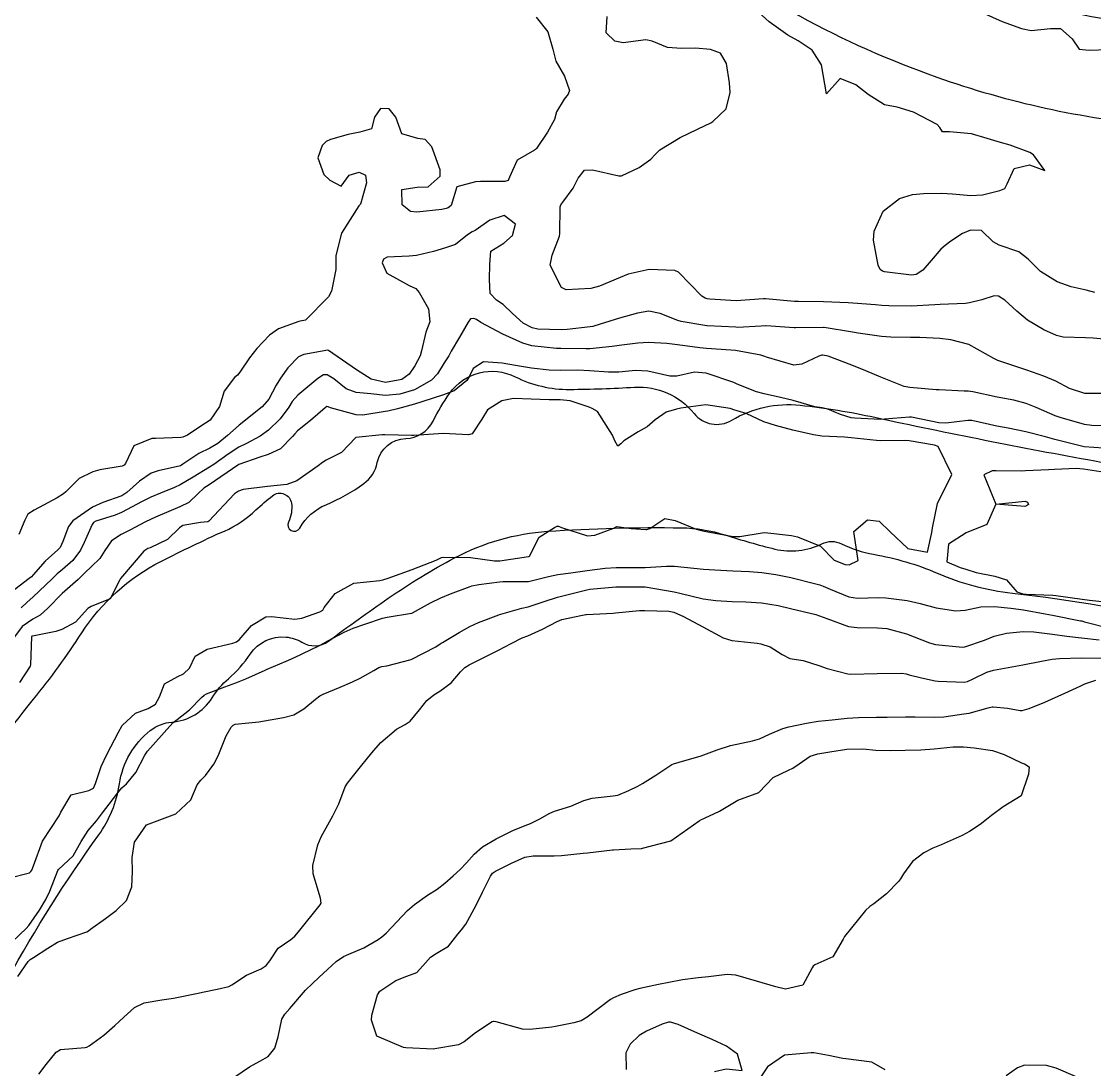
# Model space of a CAD drawing. Header units: metres. Extents: x 318500 to 325275, y 7408834 to 7428799.
# Drawn here: x 322383.8 to 322457.4, y 7418148.9 to 7418220.8 of the extents above; entities that cross this region are included whole.
import ezdxf

# ---------------------------------------------------------------- set-up
doc = ezdxf.new("R2010")
doc.units = ezdxf.units.M
doc.header["$MEASUREMENT"] = 0
for name, color, linetype in [('Curvas de Nivel 1m', 11, 'Continuous'), ('Curvas de Nivel 5m', 15, 'Continuous'), ('Hidrografia', 140, 'Continuous'), ('Vias Primárias', 230, 'Continuous')]:
    doc.layers.add(name, color=color, linetype=linetype)

msp = doc.modelspace()

# ---------------------------------------------------------------- linework, layer by layer
at = {"layer": 'Curvas de Nivel 1m', "flags": 128}
for points, elevation in [([(322457.465, 7418202.227), (322456.861, 7418202.39), (322455.84, 7418202.62), (322454.87, 7418202.963), (322453.726, 7418203.672), (322452.893, 7418204.527), (322452.245, 7418205.034), (322450.907, 7418205.485), (322450.477, 7418205.716), (322449.689, 7418206.5), (322448.918, 7418206.512), (322448.383, 7418206.278), (322447.571, 7418205.753), (322447.194, 7418205.469), (322446.902, 7418205.2), (322446.23, 7418204.429), (322445.661, 7418203.778), (322445.198, 7418203.463), (322444.874, 7418203.418), (322443.034, 7418203.652), (322442.878, 7418203.694), (322442.721, 7418203.812), (322442.579, 7418204.12), (322442.272, 7418205.826), (322442.306, 7418206.436), (322442.93, 7418207.82), (322444.051, 7418208.695), (322444.948, 7418208.971), (322445.693, 7418209.034), (322446.95, 7418209.061), (322447.691, 7418209.01), (322448.947, 7418208.893), (322449.744, 7418208.932), (322450.953, 7418209.239), (322451.29, 7418209.37), (322451.443, 7418209.703), (322451.916, 7418210.756), (322452.98, 7418210.992), (322454.029, 7418210.615), (322453.254, 7418211.677), (322452.992, 7418211.836), (322451.642, 7418212.346), (322450.998, 7418212.522), (322450.074, 7418212.798), (322449.004, 7418213.137), (322447.496, 7418213.264), (322447.005, 7418213.261), (322446.818, 7418213.572), (322446.636, 7418213.766), (322445.022, 7418214.616), (322443.884, 7418214.95), (322443.029, 7418215.11), (322441.907, 7418215.831), (322441.05, 7418216.489), (322439.989, 7418216.924), (322439.04, 7418215.87), (322438.702, 7418217.876), (322438.057, 7418218.862), (322437.086, 7418219.518), (322436.381, 7418219.907), (322435.103, 7418220.81), (322433.88, 7418221.939)], 726), ([(322449.12, 7418221.74), (322451.107, 7418220.834), (322452.434, 7418220.356), (322453.098, 7418220.228), (322454.414, 7418220.353), (322455.1, 7418220.357), (322455.915, 7418219.648), (322456.394, 7418218.951), (322457.082, 7418218.869), (322458.389, 7418218.916)], 726), ([(322458.468, 7418195.305), (322456.767, 7418195.294), (322455.728, 7418195.64), (322454.777, 7418196.144), (322453.962, 7418196.483), (322452.788, 7418196.907), (322451.005, 7418197.499), (322450.798, 7418197.569), (322450.527, 7418197.713), (322448.814, 7418198.674), (322447.575, 7418198.992), (322446.82, 7418199.073), (322445.455, 7418199.146), (322444.82, 7418199.149), (322443.46, 7418199.164), (322442.821, 7418199.206), (322441.206, 7418199.453), (322440.825, 7418199.517), (322438.875, 7418199.824), (322438.829, 7418199.826), (322436.91, 7418199.808), (322436.829, 7418199.81), (322435.222, 7418199.914), (322434.848, 7418199.938), (322434.83, 7418199.939), (322434.551, 7418199.924), (322432.933, 7418199.843), (322432.828, 7418199.846), (322430.848, 7418199.951), (322430.83, 7418199.953), (322430.682, 7418199.972), (322429.075, 7418200.239), (322428.833, 7418200.307), (322427.614, 7418200.794), (322426.839, 7418200.954), (322426.057, 7418200.819), (322424.834, 7418200.479), (322423.502, 7418200.07), (322422.995, 7418199.91), (322422.827, 7418199.88), (322421.232, 7418199.695), (322420.824, 7418199.682), (322419.226, 7418199.724), (322418.825, 7418199.801), (322418.214, 7418200.139), (322417.491, 7418200.804), (322416.842, 7418201.401), (322416.397, 7418201.719), (322415.952, 7418202.173), (322415.902, 7418203.137), (322415.941, 7418204.174), (322416.004, 7418205.062), (322416.902, 7418205.621), (322417.476, 7418206.152), (322417.691, 7418206.922), (322416.924, 7418207.52), (322415.939, 7418207.194), (322414.913, 7418206.501), (322414.714, 7418206.39), (322414.39, 7418206.195), (322413.565, 7418205.539), (322412.896, 7418205.291), (322412.059, 7418205.056), (322410.888, 7418204.779), (322410.399, 7418204.735), (322408.886, 7418204.661), (322408.621, 7418204.535), (322408.541, 7418204.273), (322408.869, 7418203.563), (322410.394, 7418202.71), (322410.854, 7418202.5), (322411.085, 7418202.236), (322411.722, 7418201.11), (322411.808, 7418200.225), (322411.536, 7418199.512), (322411.25, 7418198.233), (322411.15, 7418197.879), (322410.784, 7418197.196), (322410.397, 7418196.625), (322409.897, 7418196.253), (322408.768, 7418196.052), (322407.793, 7418196.28), (322406.78, 7418196.933), (322404.855, 7418198.264), (322404.799, 7418198.278), (322403.153, 7418197.987), (322402.792, 7418197.811), (322402.066, 7418197.072), (322401.561, 7418196.362), (322401.267, 7418195.863), (322400.756, 7418194.924), (322400.3, 7418194.377), (322398.727, 7418193.136), (322397.914, 7418192.412), (322397.261, 7418191.873), (322396.707, 7418191.559), (322395.947, 7418191.192), (322394.865, 7418190.448), (322394.761, 7418190.377), (322394.688, 7418190.346), (322393.152, 7418190.004), (322392.68, 7418189.824), (322391.885, 7418189.279), (322391.02, 7418188.505), (322390.658, 7418188.286), (322389.353, 7418187.823), (322388.65, 7418187.508), (322387.295, 7418186.55), (322387.016, 7418186.173), (322386.619, 7418185.134), (322386.44, 7418184.735), (322386.276, 7418184.565), (322385.394, 7418183.782), (322384.584, 7418182.846), (322384.466, 7418182.707), (322384.314, 7418182.593), (322383.325, 7418181.85)], 724), ([(322458.742, 7418193.062), (322457.249, 7418193.116), (322456.743, 7418193.18), (322455.074, 7418193.647), (322454.751, 7418193.768), (322453.434, 7418194.347), (322452.759, 7418194.614), (322451.909, 7418194.841), (322450.763, 7418195.052), (322449.084, 7418195.41), (322448.767, 7418195.453), (322448.493, 7418195.46), (322446.768, 7418195.547), (322446.569, 7418195.564), (322444.769, 7418195.722), (322444.378, 7418195.794), (322442.779, 7418196.425), (322441.746, 7418196.865), (322440.791, 7418197.255), (322439.154, 7418197.865), (322438.801, 7418197.937), (322438.731, 7418197.94), (322438.513, 7418197.873), (322437.352, 7418197.324), (322436.791, 7418197.257), (322434.919, 7418197.798), (322434.799, 7418197.846), (322434.53, 7418197.924), (322432.804, 7418198.246), (322432.472, 7418198.286), (322430.806, 7418198.392), (322430.35, 7418198.434), (322428.809, 7418198.632), (322428.088, 7418198.733), (322426.812, 7418198.802), (322426.091, 7418198.757), (322424.808, 7418198.594), (322424.337, 7418198.527), (322422.804, 7418198.375), (322422.525, 7418198.363), (322420.804, 7418198.393), (322420.517, 7418198.4), (322418.807, 7418198.584), (322418.184, 7418198.765), (322416.818, 7418199.377), (322415.318, 7418200.183), (322415.017, 7418200.372), (322414.833, 7418200.46), (322414.597, 7418200.428), (322414.446, 7418200.194), (322413.849, 7418199.165), (322413.28, 7418198.205), (322413.106, 7418197.896), (322412.788, 7418197.403), (322412.332, 7418196.661), (322411.936, 7418196.223), (322410.763, 7418195.557), (322409.752, 7418195.247), (322408.759, 7418195.175), (322407.771, 7418195.269), (322406.761, 7418195.376), (322406.073, 7418195.611), (322405.218, 7418196.313), (322404.774, 7418196.592), (322404.504, 7418196.594), (322404.113, 7418196.33), (322402.758, 7418195.196), (322402.361, 7418194.747), (322402.12, 7418194.356), (322401.543, 7418193.556), (322400.726, 7418192.779), (322400.154, 7418192.378), (322399.225, 7418191.88), (322398.708, 7418191.612), (322397.969, 7418191.143), (322396.988, 7418190.426), (322396.687, 7418190.237), (322395.557, 7418189.561), (322394.669, 7418189.029), (322394.277, 7418188.844), (322393.314, 7418188.47), (322392.657, 7418188.194), (322392.062, 7418187.896), (322390.646, 7418187.134), (322390.209, 7418186.95), (322388.885, 7418186.528), (322388.726, 7418186.441), (322388.637, 7418186.311), (322388.086, 7418185.07), (322387.826, 7418184.542), (322387.303, 7418183.846), (322386.59, 7418183.217), (322386.234, 7418182.917), (322385.893, 7418182.57), (322384.567, 7418181.326), (322384.173, 7418180.985), (322383.753, 7418180.598)], 723), ([(322458.719, 7418191.502), (322456.72, 7418191.63), (322454.727, 7418192.142), (322454.067, 7418192.323), (322452.735, 7418192.677), (322451.511, 7418192.926), (322450.74, 7418193.07), (322449.031, 7418193.442), (322448.746, 7418193.458), (322447.234, 7418193.261), (322446.743, 7418193.284), (322444.868, 7418193.668), (322444.748, 7418193.677), (322443.022, 7418193.531), (322442.746, 7418193.523), (322440.982, 7418193.601), (322440.747, 7418193.631), (322440.006, 7418193.851), (322439.125, 7418194.236), (322438.754, 7418194.312), (322438.238, 7418194.393), (322436.759, 7418194.811), (322435.891, 7418195.033), (322434.764, 7418195.27), (322434.247, 7418195.41), (322432.915, 7418195.948), (322432.771, 7418196.011), (322432.676, 7418196.046), (322430.781, 7418196.705), (322429.987, 7418196.777), (322428.777, 7418196.482), (322428.287, 7418196.498), (322426.782, 7418196.843), (322425.937, 7418196.884), (322424.781, 7418196.777), (322424.076, 7418196.765), (322422.782, 7418196.869), (322421.975, 7418196.899), (322420.782, 7418196.882), (322420.005, 7418196.895), (322418.784, 7418197.034), (322417.698, 7418197.234), (322416.788, 7418197.382), (322415.499, 7418197.47), (322414.782, 7418197.022), (322414.511, 7418196.455), (322414.347, 7418196.194), (322413.475, 7418195.491), (322412.76, 7418195.221), (322411.253, 7418194.731), (322410.753, 7418194.562), (322409.58, 7418194.258), (322408.92, 7418194.094), (322408.747, 7418194.058), (322407.211, 7418193.817), (322406.743, 7418193.837), (322405.001, 7418194.316), (322404.82, 7418194.388), (322404.751, 7418194.402), (322404.615, 7418194.322), (322403.629, 7418193.445), (322402.726, 7418192.732), (322402.535, 7418192.539), (322402.388, 7418192.353), (322401.558, 7418191.511), (322400.701, 7418191.125), (322400.14, 7418190.937), (322398.69, 7418190.419), (322396.669, 7418189.041), (322396.3, 7418188.799), (322395.898, 7418188.438), (322395.271, 7418187.827), (322394.651, 7418187.526), (322392.986, 7418186.817), (322392.642, 7418186.66), (322392.287, 7418186.485), (322391.22, 7418185.912), (322390.627, 7418185.63), (322389.957, 7418185.18), (322389.501, 7418184.521), (322389.156, 7418183.97), (322388.594, 7418183.435), (322388.132, 7418182.992), (322387.664, 7418182.544), (322386.57, 7418181.562), (322385.596, 7418180.574), (322385.051, 7418180.084), (322384.548, 7418179.807), (322383.829, 7418179.308), (322383.292, 7418178.602)], 722), ([(322382.886, 7418162.026), (322384.317, 7418162.394), (322384.42, 7418162.487), (322384.478, 7418162.588), (322384.604, 7418162.866), (322385.222, 7418164.577), (322386.367, 7418166.304), (322386.488, 7418166.558), (322387.193, 7418167.743), (322388.393, 7418168.042), (322388.71, 7418168.212), (322388.87, 7418168.525), (322389.239, 7418169.701), (322389.647, 7418170.518), (322390.446, 7418172.061), (322390.682, 7418172.507), (322391.601, 7418173.355), (322392.468, 7418173.669), (322392.967, 7418173.978), (322393.244, 7418174.469), (322393.588, 7418175.369), (322394.501, 7418175.869), (322394.9, 7418176.05), (322395.302, 7418176.442), (322395.697, 7418177.26), (322396.523, 7418177.751), (322398.283, 7418178.16), (322398.529, 7418178.259), (322398.724, 7418178.397), (322399.565, 7418179.365), (322400.554, 7418179.96), (322400.938, 7418179.982), (322402.552, 7418179.818), (322403.016, 7418179.88), (322404.25, 7418180.325), (322404.455, 7418180.429), (322404.564, 7418180.617), (322405.318, 7418181.57), (322406.59, 7418182.29), (322408.388, 7418182.476), (322408.592, 7418182.511), (322408.946, 7418182.617), (322410.6, 7418183.23), (322412.254, 7418183.863), (322412.608, 7418184.033), (322412.747, 7418184.07), (322414.609, 7418184.04), (322416.255, 7418183.814), (322416.607, 7418183.817), (322418.589, 7418184.11), (322418.61, 7418184.114), (322418.651, 7418184.13), (322419.306, 7418185.447), (322420.365, 7418186.113), (322420.563, 7418186.189), (322420.641, 7418186.194), (322420.853, 7418186.107), (322422.632, 7418185.533), (322423.133, 7418185.572), (322424.44, 7418186.053), (322424.563, 7418186.129), (322424.642, 7418186.176), (322425.64, 7418186.04), (322426.639, 7418185.956), (322426.706, 7418185.962), (322426.919, 7418186.026), (322427.94, 7418186.722), (322428.649, 7418186.573), (322430.106, 7418185.978), (322430.638, 7418185.85), (322430.783, 7418185.824), (322432.633, 7418185.487), (322433.097, 7418185.479), (322434.637, 7418185.74), (322434.802, 7418185.754), (322436.635, 7418185.55), (322437.047, 7418185.472), (322438.624, 7418184.822), (322439.575, 7418183.856), (322440.329, 7418183.566), (322440.607, 7418183.543), (322441.219, 7418183.831), (322440.955, 7418185.515), (322440.915, 7418185.836), (322441.851, 7418186.623), (322442.651, 7418186.549), (322443.42, 7418185.802), (322444.623, 7418184.671), (322445.98, 7418184.41), (322446.274, 7418185.765), (322446.33, 7418186.08), (322446.67, 7418187.76), (322447.654, 7418189.746), (322446.719, 7418191.671), (322446.459, 7418191.764), (322444.724, 7418192.062), (322444.442, 7418192.075), (322442.724, 7418192.053), (322442.472, 7418192.065), (322440.726, 7418192.27), (322440.27, 7418192.304), (322438.728, 7418192.377), (322438.145, 7418192.46), (322436.733, 7418192.789), (322435.55, 7418193.095), (322434.741, 7418193.346), (322433.538, 7418193.938), (322432.908, 7418194.104), (322432.752, 7418194.154), (322432.429, 7418194.277), (322430.756, 7418194.522), (322429.043, 7418194.286), (322428.752, 7418194.218), (322428.034, 7418194.011), (322427.275, 7418193.489), (322426.735, 7418193.02), (322426.102, 7418192.663), (322425.121, 7418192.046), (322424.922, 7418191.843), (322424.714, 7418191.681), (322424.512, 7418192.053), (322424.341, 7418192.44), (322423.32, 7418194.071), (322422.955, 7418194.28), (322422.753, 7418194.36), (322421.451, 7418194.794), (322420.758, 7418194.861), (322420.007, 7418194.868), (322418.758, 7418194.918), (322417.565, 7418194.955), (322416.756, 7418194.808), (322415.776, 7418194.175), (322415.379, 7418193.541), (322414.725, 7418192.532), (322414.457, 7418192.459), (322412.725, 7418192.554), (322412.41, 7418192.53), (322410.723, 7418192.424), (322410.543, 7418192.422), (322408.723, 7418192.461), (322408.54, 7418192.454), (322406.72, 7418192.29), (322405.745, 7418191.263), (322404.696, 7418190.72), (322404.45, 7418190.568), (322404.145, 7418190.328), (322402.68, 7418189.303), (322401.989, 7418189.044), (322400.676, 7418188.927), (322398.998, 7418188.72), (322398.672, 7418188.596), (322398.395, 7418188.404), (322396.641, 7418186.529), (322396.574, 7418186.498), (322396.077, 7418186.436), (322394.844, 7418186.241), (322394.634, 7418186.07), (322393.798, 7418185.286), (322392.613, 7418184.712), (322392.444, 7418184.651), (322392.187, 7418184.486), (322390.581, 7418182.599), (322390.544, 7418182.547), (322390.523, 7418182.511), (322389.869, 7418181.215), (322388.561, 7418180.676), (322388.333, 7418180.533), (322387.477, 7418179.615), (322386.538, 7418179.094), (322386.143, 7418178.959), (322384.531, 7418178.65), (322384.49, 7418178.632), (322384.47, 7418178.591), (322384.39, 7418176.703), (322384.368, 7418176.591), (322383.636, 7418175.451)], 721), ([(322458.471, 7418189.825), (322456.697, 7418190.113), (322456.184, 7418190.149), (322454.696, 7418190.08), (322454.286, 7418190.066), (322452.695, 7418189.984), (322452.413, 7418189.966), (322450.694, 7418189.994), (322450.405, 7418190.002), (322449.842, 7418189.718), (322450.67, 7418187.71), (322452.672, 7418187.913), (322452.833, 7418187.839), (322452.912, 7418187.676), (322452.767, 7418187.58), (322452.668, 7418187.551), (322450.67, 7418187.71), (322450.049, 7418186.316), (322448.64, 7418185.73), (322447.422, 7418184.954), (322447.301, 7418183.75), (322448.226, 7418183.356), (322448.605, 7418183.247), (322449.314, 7418183.012), (322450.601, 7418182.765), (322451.407, 7418182.507), (322452.119, 7418181.687), (322452.588, 7418181.536), (322452.746, 7418181.519), (322454.587, 7418181.457), (322454.792, 7418181.443), (322456.583, 7418181.183), (322457.097, 7418181.107), (322458.58, 7418180.948)], 721), ([(322383.161, 7418157.692), (322384.089, 7418158.583), (322384.272, 7418158.781), (322385.02, 7418159.836), (322385.447, 7418160.568), (322385.72, 7418161.147), (322386.277, 7418162.561), (322386.321, 7418162.62), (322387.321, 7418163.559), (322387.878, 7418164.537), (322388.358, 7418165.3), (322388.919, 7418165.97), (322389.346, 7418166.52), (322389.795, 7418167.099), (322390.391, 7418167.898), (322390.673, 7418168.228), (322390.976, 7418168.501), (322391.626, 7418169.277), (322392.254, 7418170.483), (322392.433, 7418170.757), (322393.958, 7418172.457), (322394.197, 7418172.711), (322394.457, 7418172.931), (322395.316, 7418173.593), (322396.139, 7418174.433), (322396.319, 7418174.595), (322396.484, 7418174.683), (322397.748, 7418175.155), (322398.496, 7418175.438), (322399.185, 7418175.704), (322400.509, 7418176.304), (322400.555, 7418176.324), (322400.647, 7418176.369), (322401.944, 7418176.927), (322402.518, 7418177.183), (322404.184, 7418177.983), (322404.528, 7418178.161), (322404.812, 7418178.316), (322405.923, 7418178.916), (322406.543, 7418179.187), (322407.356, 7418179.474), (322408.554, 7418179.87), (322408.875, 7418179.945), (322410.56, 7418180.212), (322410.579, 7418180.22), (322410.611, 7418180.239), (322411.868, 7418180.923), (322412.576, 7418181.272), (322413.241, 7418181.542), (322414.588, 7418182.054), (322414.689, 7418182.088), (322415.184, 7418182.181), (322416.592, 7418182.376), (322416.823, 7418182.388), (322418.593, 7418182.404), (322419.968, 7418182.744), (322420.598, 7418182.886), (322421.489, 7418182.987), (322422.601, 7418183.149), (322423.859, 7418183.318), (322424.603, 7418183.368), (322425.282, 7418183.364), (322426.603, 7418183.368), (322428.047, 7418183.451), (322428.604, 7418183.446), (322429.931, 7418183.308), (322430.603, 7418183.241), (322431.37, 7418183.195), (322432.602, 7418183.126), (322433.746, 7418183.077), (322434.601, 7418183.017), (322435.57, 7418182.876), (322436.598, 7418182.661), (322438.219, 7418182.248), (322438.593, 7418182.157), (322438.813, 7418182.087), (322439.283, 7418181.86), (322440.582, 7418181.333), (322441.161, 7418181.251), (322442.582, 7418181.298), (322443.112, 7418181.275), (322444.58, 7418181.095), (322445.474, 7418180.879), (322446.572, 7418180.587), (322447.931, 7418180.378), (322448.571, 7418180.439), (322449.634, 7418180.659), (322450.574, 7418180.671), (322451.695, 7418180.571), (322452.571, 7418180.445), (322454.045, 7418180.18), (322454.567, 7418180.092), (322456.489, 7418179.703), (322456.561, 7418179.685), (322456.758, 7418179.627), (322458.554, 7418179.175)], 722), ([(322383.526, 7418155.285), (322384.236, 7418156.3), (322384.377, 7418156.44), (322384.595, 7418156.576), (322385.587, 7418157.23), (322386.256, 7418157.637), (322386.929, 7418157.881), (322388.267, 7418158.353), (322388.379, 7418158.418), (322388.525, 7418158.527), (322389.534, 7418159.261), (322390.283, 7418159.821), (322390.988, 7418160.5), (322391.359, 7418161.439), (322391.393, 7418162.494), (322391.371, 7418163.458), (322391.531, 7418164.492), (322392.362, 7418165.699), (322394.37, 7418166.45), (322395.41, 7418167.414), (322395.841, 7418168.436), (322396.088, 7418168.75), (322396.41, 7418169.079), (322396.991, 7418169.852), (322397.281, 7418170.417), (322397.826, 7418171.791), (322398.167, 7418172.404), (322398.312, 7418172.543), (322398.453, 7418172.595), (322400.062, 7418172.77), (322400.457, 7418172.835), (322401.763, 7418173.054), (322402.463, 7418173.246), (322403.153, 7418173.657), (322403.953, 7418174.328), (322404.257, 7418174.55), (322404.485, 7418174.67), (322405.644, 7418175.151), (322406.498, 7418175.508), (322407.031, 7418175.755), (322407.956, 7418176.276), (322408.299, 7418176.485), (322408.513, 7418176.562), (322408.859, 7418176.61), (322410.518, 7418177.037), (322412.223, 7418177.91), (322412.529, 7418178.118), (322412.585, 7418178.154), (322412.674, 7418178.209), (322413.835, 7418178.903), (322414.547, 7418179.299), (322415.147, 7418179.585), (322416.559, 7418180.116), (322416.593, 7418180.126), (322416.684, 7418180.158), (322418.137, 7418180.565), (322418.568, 7418180.668), (322419.671, 7418181.021), (322420.578, 7418181.316), (322421.207, 7418181.474), (322422.586, 7418181.834), (322422.793, 7418181.871), (322424.59, 7418182.03), (322424.608, 7418182.032), (322426.59, 7418182.03), (322428.585, 7418181.69), (322428.975, 7418181.603), (322430.579, 7418181.214), (322431.452, 7418181.086), (322432.576, 7418181.027), (322433.504, 7418181.008), (322434.575, 7418180.936), (322435.729, 7418180.747), (322436.57, 7418180.552), (322438.311, 7418180.125), (322438.563, 7418180.049), (322439.057, 7418179.863), (322440.552, 7418179.315), (322441.151, 7418179.231), (322442.551, 7418179.223), (322443.189, 7418179.165), (322444.545, 7418178.81), (322446.119, 7418178.184), (322446.535, 7418178.061), (322448.372, 7418177.893), (322448.533, 7418177.905), (322449.888, 7418178.368), (322450.544, 7418178.641), (322451.393, 7418178.851), (322452.549, 7418178.962), (322453.27, 7418178.948), (322454.547, 7418178.772), (322455.54, 7418178.645), (322456.544, 7418178.538), (322457.771, 7418178.382)], 723), ([(322384.965, 7418148.572), (322385.464, 7418149.243), (322386.153, 7418150.094), (322386.45, 7418150.261), (322388.158, 7418150.406), (322388.258, 7418150.429), (322388.433, 7418150.526), (322389.429, 7418151.253), (322390.181, 7418151.917), (322390.488, 7418152.194), (322390.797, 7418152.494), (322391.531, 7418153.152), (322392.2, 7418153.468), (322393.419, 7418153.678), (322394.203, 7418153.784), (322395.907, 7418154.133), (322396.208, 7418154.2), (322397.207, 7418154.415), (322398.019, 7418154.597), (322398.215, 7418154.704), (322399.228, 7418155.382), (322400.232, 7418155.812), (322400.564, 7418156.038), (322400.819, 7418156.364), (322401.391, 7418157.22), (322402.262, 7418157.82), (322402.554, 7418158.057), (322402.795, 7418158.342), (322404.289, 7418160.191), (322404.351, 7418160.319), (322404.295, 7418160.654), (322403.81, 7418162.328), (322403.768, 7418162.889), (322404.127, 7418164.323), (322404.356, 7418164.875), (322405.156, 7418166.308), (322405.556, 7418167.129), (322406.007, 7418168.296), (322406.15, 7418168.548), (322406.409, 7418168.879), (322407.042, 7418169.663), (322407.533, 7418170.279), (322407.942, 7418170.768), (322408.441, 7418171.35), (322409.532, 7418172.254), (322410.127, 7418172.573), (322410.459, 7418172.811), (322411.106, 7418173.595), (322411.601, 7418174.223), (322412.083, 7418174.619), (322412.49, 7418174.862), (322413.266, 7418175.435), (322413.913, 7418176.196), (322414.213, 7418176.493), (322414.515, 7418176.669), (322415.515, 7418177.17), (322416.525, 7418177.678), (322417.396, 7418178.147), (322418.151, 7418178.521), (322418.538, 7418178.676), (322419.55, 7418179.115), (322420.553, 7418179.66), (322420.873, 7418179.787), (322422.299, 7418180.084), (322422.52, 7418180.121), (322422.561, 7418180.127), (322424.397, 7418180.218), (322424.563, 7418180.234), (322426.197, 7418180.402), (322426.566, 7418180.415), (322428.208, 7418180.362), (322428.564, 7418180.286), (322429.234, 7418179.99), (322430.55, 7418179.278), (322431.959, 7418178.536), (322432.536, 7418178.336), (322434.293, 7418178.164), (322434.533, 7418178.125), (322435.182, 7418177.91), (322436.001, 7418177.374), (322436.522, 7418177.103), (322437.435, 7418176.966), (322438.518, 7418176.623), (322439.079, 7418176.425), (322440.512, 7418176.063), (322440.718, 7418176.043), (322442.513, 7418176.09), (322444.205, 7418176.102), (322444.513, 7418176.06), (322444.725, 7418176), (322445.553, 7418175.774), (322446.507, 7418175.579), (322446.704, 7418175.56), (322448.506, 7418175.487), (322448.712, 7418175.523), (322449.113, 7418175.724), (322450.05, 7418176.18), (322450.516, 7418176.317), (322451.268, 7418176.45), (322452.52, 7418176.68), (322453.791, 7418176.93), (322454.524, 7418177.06), (322455.049, 7418177.12), (322456.525, 7418177.146), (322458.046, 7418177.128)], 724)]:
    msp.add_lwpolyline(points, dxfattribs=dict(at, elevation=elevation))
at = {"layer": 'Curvas de Nivel 1m', "elevation": 726, "flags": 128}
msp.add_lwpolyline([(322438.437, 7418170.564), (322439.279, 7418170.698), (322440.44, 7418170.881), (322441.527, 7418170.91), (322442.44, 7418170.818), (322443.443, 7418170.797), (322444.44, 7418170.812), (322445.515, 7418170.848), (322446.442, 7418170.919), (322447.748, 7418171.045), (322448.443, 7418171.043), (322449.189, 7418170.976), (322450.441, 7418170.804), (322451.249, 7418170.509), (322452.433, 7418169.955), (322452.636, 7418169.881), (322452.958, 7418169.672), (322452.918, 7418169.177), (322452.4, 7418167.68), (322451.171, 7418166.916), (322450.379, 7418166.337), (322450.027, 7418166.061), (322449.594, 7418165.718), (322448.862, 7418165.228), (322448.362, 7418164.961), (322446.918, 7418164.314), (322446.353, 7418164.084), (322445.727, 7418163.769), (322444.951, 7418163.171), (322444.328, 7418162.329), (322444.133, 7418161.982), (322443.996, 7418161.793), (322443.159, 7418160.949), (322442.297, 7418160.275), (322442.028, 7418160.08), (322441.729, 7418159.818), (322440.272, 7418158.033), (322440.183, 7418157.841), (322439.467, 7418156.637), (322438.243, 7418156.072), (322438.129, 7418155.984), (322438.066, 7418155.872), (322437.41, 7418154.69), (322436.218, 7418154.411), (322435.56, 7418154.56), (322434.226, 7418154.963), (322432.813, 7418155.36), (322432.232, 7418155.412), (322430.945, 7418155.247), (322430.228, 7418155.195), (322429.161, 7418155.051), (322428.223, 7418154.864), (322427.503, 7418154.729), (322426.217, 7418154.465), (322425.875, 7418154.373), (322424.948, 7418154.043), (322424.43, 7418153.826), (322424.206, 7418153.693), (322422.605, 7418152.485), (322422.192, 7418152.24), (322421.686, 7418152.088), (322420.445, 7418151.848), (322420.186, 7418151.81), (322418.672, 7418151.636), (322418.183, 7418151.665), (322416.36, 7418152.157), (322416.229, 7418152.198), (322416.19, 7418152.199), (322416.082, 7418152.162), (322414.937, 7418151.42), (322414.169, 7418150.789), (322413.773, 7418150.586), (322412.161, 7418150.305), (322412.073, 7418150.3), (322410.162, 7418150.39), (322410.003, 7418150.402), (322408.174, 7418151.187), (322407.802, 7418152.274), (322407.835, 7418152.632), (322408.208, 7418154.028), (322408.381, 7418154.267), (322409.469, 7418155.004), (322410.226, 7418155.309), (322410.908, 7418155.551), (322411.503, 7418156.221), (322411.853, 7418156.609), (322412.25, 7418156.854), (322413.095, 7418157.364), (322413.732, 7418158.195), (322413.978, 7418158.488), (322414.277, 7418158.874), (322414.986, 7418160.18), (322415.419, 7418161.058), (322415.975, 7418162.165), (322416.118, 7418162.368), (322416.325, 7418162.514), (322417.417, 7418163.061), (322418.34, 7418163.473), (322418.903, 7418163.563), (322420.342, 7418163.556), (322420.851, 7418163.594), (322422.345, 7418163.743), (322422.643, 7418163.778), (322424.349, 7418163.982), (322424.413, 7418163.985), (322425.617, 7418164.037), (322426.313, 7418164.068), (322426.35, 7418164.072), (322426.402, 7418164.081), (322428.356, 7418164.601), (322430.309, 7418165.971), (322430.344, 7418165.997), (322430.371, 7418166.014), (322431.705, 7418166.632), (322432.386, 7418167.044), (322432.959, 7418167.374), (322434.4, 7418167.901), (322435.391, 7418168.93), (322436.423, 7418169.453), (322436.733, 7418169.579), (322437.159, 7418169.883), (322437.916, 7418170.395)], close=True, dxfattribs=at)
at = {"layer": 'Curvas de Nivel 5m', "elevation": 725, "flags": 128}
for points in [[(322419.105, 7418221.132), (322419.901, 7418220.122), (322420.246, 7418218.951), (322420.469, 7418218.116), (322421.055, 7418217.08), (322421.404, 7418216.105), (322421.297, 7418215.845), (322421.031, 7418215.518), (322420.501, 7418214.632), (322420.368, 7418214.116), (322419.882, 7418213.24), (322419.132, 7418212.129), (322419.071, 7418212.047), (322418.988, 7418212.017), (322417.803, 7418211.322), (322417.283, 7418210.155), (322417.186, 7418209.927), (322416.956, 7418209.867), (322415.279, 7418209.861), (322414.955, 7418209.837), (322413.656, 7418209.496), (322413.271, 7418208.207), (322413.079, 7418208.058), (322412.928, 7418208), (322412.636, 7418207.923), (322410.925, 7418207.74), (322410.482, 7418207.803), (322409.911, 7418208.255), (322409.898, 7418209.303), (322410.949, 7418209.475), (322411.699, 7418209.479), (322412.511, 7418210.217), (322412.521, 7418210.662), (322411.95, 7418212.226), (322411.497, 7418212.734), (322410.996, 7418212.809), (322409.878, 7418213.136), (322409.472, 7418214.263), (322409.018, 7418214.835), (322408.419, 7418214.876), (322408.008, 7418214.28), (322407.802, 7418213.482), (322406.994, 7418213.241), (322406.206, 7418213.087), (322404.986, 7418212.741), (322404.697, 7418212.611), (322404.42, 7418212.328), (322404.12, 7418211.481), (322404.531, 7418210.326), (322404.955, 7418209.954), (322405.732, 7418209.524), (322406.28, 7418210.3), (322406.962, 7418210.49), (322407.403, 7418210.286), (322407.474, 7418209.763), (322407.056, 7418208.289), (322406.984, 7418208.235), (322406.929, 7418208.195), (322405.74, 7418206.307), (322405.347, 7418204.773), (322405.349, 7418204.313), (322405.366, 7418203.819), (322405.059, 7418202.317), (322404.846, 7418201.94), (322403.28, 7418200.343), (322402.912, 7418200.266), (322402.829, 7418200.253), (322401.428, 7418199.75), (322400.809, 7418199.297), (322399.928, 7418198.383), (322399.42, 7418197.761), (322398.776, 7418196.775), (322398.612, 7418196.563), (322398.41, 7418196.405), (322397.703, 7418195.468), (322397.37, 7418194.421), (322396.73, 7418193.463), (322396.1, 7418193.063), (322395.164, 7418192.446), (322394.857, 7418192.309), (322394.717, 7418192.28), (322392.968, 7418192.224), (322392.716, 7418192.209), (322391.491, 7418191.716), (322390.924, 7418190.506), (322390.823, 7418190.373), (322390.687, 7418190.306), (322389.147, 7418190.062), (322388.681, 7418189.925), (322387.745, 7418189.472), (322386.828, 7418188.557), (322386.659, 7418188.425), (322386.226, 7418188.137), (322384.647, 7418187.295), (322384.224, 7418187.015), (322384.001, 7418186.596), (322383.599, 7418185.626)], [(322458.82, 7418198.964), (322457.343, 7418199.101), (322456.822, 7418199.128), (322455.299, 7418199.176), (322454.824, 7418199.291), (322453.952, 7418199.669), (322452.837, 7418200.337), (322452.102, 7418200.951), (322451.279, 7418201.704), (322450.854, 7418201.977), (322450.554, 7418202.015), (322449.715, 7418201.727), (322448.848, 7418201.515), (322448.589, 7418201.485), (322446.847, 7418201.414), (322446.47, 7418201.389), (322444.845, 7418201.307), (322443.328, 7418201.322), (322442.845, 7418201.352), (322442.413, 7418201.384), (322440.847, 7418201.498), (322440.525, 7418201.523), (322438.847, 7418201.597), (322437.114, 7418201.621), (322436.847, 7418201.625), (322436.593, 7418201.64), (322434.849, 7418201.799), (322434.724, 7418201.797), (322432.847, 7418201.662), (322431.033, 7418201.784), (322430.848, 7418201.805), (322430.714, 7418201.837), (322430.478, 7418201.976), (322428.874, 7418203.632), (322428.623, 7418203.75), (322426.877, 7418203.807), (322425.42, 7418203.497), (322424.868, 7418203.267), (322423.451, 7418202.664), (322422.856, 7418202.508), (322421.163, 7418202.414), (322420.857, 7418202.568), (322420.065, 7418204.118), (322420.199, 7418204.809), (322420.716, 7418206.112), (322420.742, 7418206.281), (322420.769, 7418208.112), (322420.799, 7418208.244), (322420.935, 7418208.438), (322421.649, 7418209.4), (322422.001, 7418210.094), (322422.423, 7418210.633), (322422.969, 7418210.664), (322424.776, 7418210.24), (322424.963, 7418210.234), (322426.188, 7418210.822), (322426.98, 7418211.378), (322427.291, 7418211.72), (322427.61, 7418212.021), (322428.999, 7418212.875), (322430.768, 7418213.734), (322431.009, 7418213.837), (322431.098, 7418213.88), (322431.25, 7418213.968), (322432.143, 7418214.844), (322432.418, 7418215.959), (322432.373, 7418216.637), (322432.172, 7418217.963), (322431.768, 7418218.661), (322431.079, 7418218.908), (322430.052, 7418219.019), (322429.08, 7418218.997), (322428.125, 7418219.059), (322427.085, 7418219.491), (322426.628, 7418219.577), (322425.083, 7418219.381), (322424.512, 7418219.493), (322423.921, 7418220.072), (322423.988, 7418221.19)], [(322398.416, 7418148.396), (322399.435, 7418149.086), (322400.147, 7418149.474), (322400.715, 7418149.798), (322401.161, 7418150.36), (322401.402, 7418151.127), (322401.64, 7418152.356), (322401.859, 7418152.688), (322402.197, 7418153.079), (322403.276, 7418154.334), (322403.751, 7418154.793), (322404.224, 7418155.24), (322404.775, 7418155.768), (322405.372, 7418156.303), (322405.878, 7418156.663), (322406.248, 7418156.82), (322407.286, 7418157.248), (322408.263, 7418157.822), (322408.525, 7418158.007), (322408.817, 7418158.262), (322410.286, 7418159.814), (322410.753, 7418160.233), (322411.658, 7418160.861), (322412.306, 7418161.283), (322412.838, 7418161.679), (322413.419, 7418162.199), (322413.896, 7418162.625), (322414.334, 7418163.09), (322414.845, 7418163.68), (322415.421, 7418164.174), (322416.356, 7418164.732), (322417.52, 7418165.301), (322418.365, 7418165.644), (322418.716, 7418165.777), (322419.414, 7418166.12), (322420.013, 7418166.476), (322420.378, 7418166.63), (322421.494, 7418166.983), (322422.389, 7418167.353), (322422.946, 7418167.517), (322424.394, 7418167.676), (322424.711, 7418167.731), (322425.471, 7418168.039), (322426.089, 7418168.349), (322426.408, 7418168.53), (322427.325, 7418169.108), (322428.427, 7418169.83), (322428.544, 7418169.883), (322428.922, 7418169.993), (322430.435, 7418170.43), (322431.547, 7418170.85), (322432.442, 7418171.131), (322433.968, 7418171.45), (322434.447, 7418171.596), (322435.133, 7418171.91), (322436.051, 7418172.301), (322436.458, 7418172.409), (322437.667, 7418172.673), (322438.464, 7418172.801), (322439.42, 7418172.902), (322440.468, 7418173.02), (322441.228, 7418173.069), (322442.469, 7418173.078), (322443.196, 7418173.076), (322444.47, 7418173.113), (322445.136, 7418173.114), (322446.47, 7418173.079), (322447.105, 7418173.115), (322448.474, 7418173.301), (322448.836, 7418173.365), (322450.149, 7418173.713), (322450.405, 7418173.787), (322450.481, 7418173.797), (322451.471, 7418173.695), (322452.343, 7418173.547), (322452.478, 7418173.541), (322452.959, 7418173.673), (322454.031, 7418174.112), (322454.49, 7418174.319), (322455.406, 7418174.731), (322456.504, 7418175.229), (322456.77, 7418175.362), (322457.53, 7418175.615)], [(322431.348, 7418148.752), (322432.145, 7418148.933), (322433.258, 7418148.819), (322432.942, 7418149.938), (322432.168, 7418150.504), (322431.183, 7418150.952), (322430.181, 7418151.391), (322428.848, 7418151.99), (322428.339, 7418152.145), (322428.191, 7418152.137), (322427.761, 7418152.006), (322426.682, 7418151.523), (322426.178, 7418151.221), (322425.565, 7418150.64), (322425.264, 7418150.039), (322425.289, 7418148.892)], [(322443.07, 7418148.877), (322442.154, 7418149.387), (322440.367, 7418149.627), (322440.157, 7418149.645), (322439.184, 7418149.855), (322438.162, 7418150.036), (322437.992, 7418150.042), (322436.16, 7418149.89), (322434.982, 7418149.073), (322434.213, 7418147.919)], [(322456.142, 7418148.407), (322454.807, 7418148.987), (322454.153, 7418149.169), (322452.629, 7418149.197), (322452.15, 7418149.003), (322451.384, 7418148.449)]]:
    msp.add_lwpolyline(points, dxfattribs=at)
at = {"layer": 'Hidrografia'}
for points in [[(322379.171, 7418167.024, -0.020211), (322384.602, 7418174.308, 0.026151), (322387.918, 7418178.867, -0.130456), (322393.349, 7418183.775, -0.014546), (322397.704, 7418185.859, 0.085323), (322399.877, 7418187.306, -0.022967), (322401.015, 7418188.287, -0.576494), (322402.308, 7418187.771, -0.152958), (322402.101, 7418186.479, 0.973231), (322402.877, 7418186.066, -0.166493), (322404.687, 7418187.667, 0.057906), (322407.274, 7418189.114, 0.188823), (322408.205, 7418190.56, -0.349717), (322410.17, 7418192.214, 0.277567), (322412.032, 7418193.402, -0.037838), (322413.17, 7418195.313, -0.371156), (322417.671, 7418196.45, 0.118327), (322421.414, 7418195.582, 0.013559), (322425.863, 7418195.737, -0.243948), (322429.949, 7418193.929, 0.374847), (322432.536, 7418193.464, -0.163079), (322437.243, 7418194.497, -0.026411), (322442.364, 7418193.67, 0.0085), (322457.468, 7418190.674, -0.01939), (322470.9, 7418187.704, 0.028734)], [(322382.845, 7418155.116, -0.030596), (322389.078, 7418165.001, 0.119732), (322390.501, 7418168.507, -0.19139), (322392.622, 7418172.166, -0.148379), (322394.1, 7418172.743, 0.236927), (322396.863, 7418174.412, -0.074071), (322397.992, 7418175.725, 0.067709), (322399.484, 7418177.416, -0.276717), (322401.943, 7418178.584, -0.112868), (322403.031, 7418178.221, 0.304157), (322404.845, 7418178.302, -0.007144), (322408.957, 7418181.241, -0.029328), (322413.512, 7418184.019, -0.105737), (322419.89, 7418185.841, -0.020689), (322429.081, 7418186.083, -0.073965), (322432.079, 7418185.59, 0.017763), (322435.506, 7418184.624, 0.177464), (322438.731, 7418184.986, -0.235812), (322440.061, 7418184.986, 0.073773), (322442.278, 7418184.262, -0.059643), (322446.632, 7418182.973, 0.07362), (322451.805, 7418181.598, -0.028693), (322463.979, 7418179.504, 0.020061)]]:
    msp.add_lwpolyline(points, format="xyb", dxfattribs=at)
at = {"layer": 'Vias Primárias'}
for points in [[(323715.644, 7420145.548, 0), (323709.04, 7420132.939)], [(323831.088, 7420001.787, 0), (323833.844, 7420008.443, 0.220888)], [(322871.755, 7418055.651, 0.000002), (322880.943, 7418048.886, -0.018146)], [(322346.261, 7418258.557), (322352.561, 7418259.471), (322361.228, 7418260.382, -0.026516), (322371.928, 7418260.759, -0.000948), (322380.994, 7418260.146, -0.017032), (322390.724, 7418258.039, -0.059304), (322401.626, 7418253.522, -0.036924), (322411.519, 7418247.57, -0.006602), (322420.21, 7418241.251, 0.001837), (322426.992, 7418236.221, 0.000471), (322433.281, 7418231.601, 0.017139), (322435.469, 7418230.11, 0.016604), (322440.429, 7418227.198, 0.039363), (322448.885, 7418223.432, 0.06248), (322462.36, 7418220.483, -0.001132), (322470.726, 7418219.703, 0.021613), (322481.928, 7418219.12), (322490.868, 7418218.544), (322495.473, 7418218.289), (322507.296, 7418220.009), (322516.335, 7418220.724)], [(322331.962, 7418249.583), (322339.684, 7418250.764), (322345.81, 7418251.621), (322353.405, 7418252.722), (322361.939, 7418253.619, -0.043842), (322371.788, 7418253.788, -0.015787), (322379.751, 7418252.972, -0.03533), (322389.657, 7418250.92, -0.048262), (322398.559, 7418247.453, -0.036924), (322407.594, 7418242.018, -0.006602), (322416.139, 7418235.805, 0.001837), (322422.961, 7418230.744, 0.000471), (322429.261, 7418226.117, 0.017139), (322431.833, 7418224.363, 0.016604), (322437.183, 7418221.223, 0.039363), (322446.615, 7418217.022, 0.06248), (322461.744, 7418213.71, -0.001132), (322470.08, 7418212.933, 0.021263), (322481.677, 7418212.322), (322490.462, 7418211.756), (322512.093, 7418210.56), (322525.54, 7418209.847)]]:
    msp.add_lwpolyline(points, format="xyb", dxfattribs=at)

doc.saveas('drawing.dxf')
